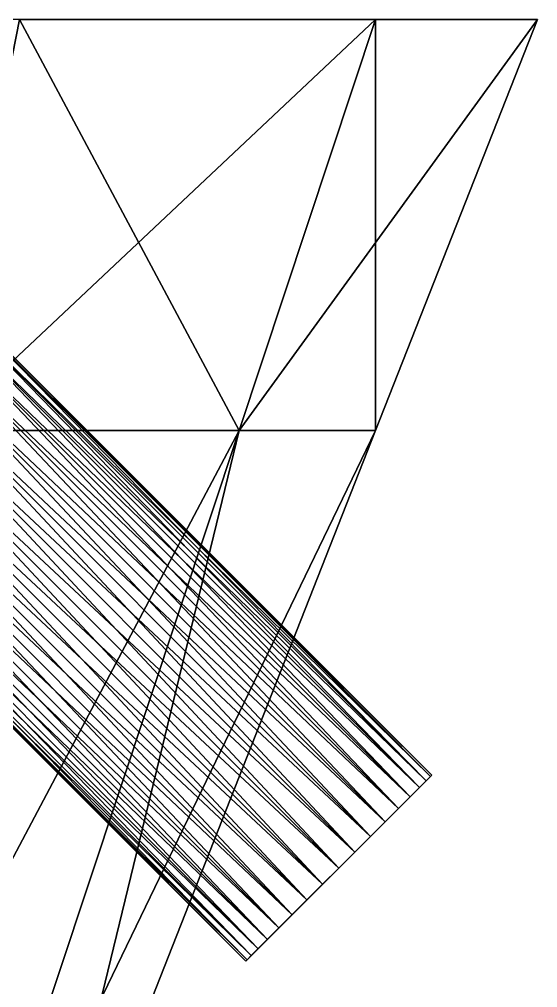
# Model space of a CAD drawing. Header units: metres. Extents: x -1.99 to 2.18, y -3.57 to 1.69.
# Drawn here: x 0.394 to 0.788, y -2.303 to -1.567 of the extents above; entities that cross this region are included whole.
import ezdxf

# ---------------------------------------------------------------- set-up
doc = ezdxf.new("R2010")
doc.units = ezdxf.units.M

msp = doc.modelspace()

# ---------------------------------------------------------------- linework, layer by layer
at = {"layer": 'Cylinder 8'}
for points in [[(0.70711, -2.14142, -0.43322), (0.35355, -1.78787, -0.43322), (0.35248, -1.78894, -0.45058)], [(0.70603, -2.1425, -0.41585), (0.35248, -1.78894, -0.41585), (0.35355, -1.78787, -0.43322)], [(0.70603, -2.1425, -0.41585), (0.35355, -1.78787, -0.43322), (0.70711, -2.14142, -0.43322)], [(0.70284, -2.14569, -0.46742), (0.34929, -1.79213, -0.46742), (0.34408, -1.79734, -0.48322)], [(0.69763, -2.15089, -0.38322), (0.34408, -1.79734, -0.38322), (0.34929, -1.79213, -0.39902)], [(0.70603, -2.1425, -0.45058), (0.35248, -1.78894, -0.45058), (0.34929, -1.79213, -0.46742)], [(0.70284, -2.14569, -0.39902), (0.34929, -1.79213, -0.39902), (0.35248, -1.78894, -0.41585)], [(0.70603, -2.1425, -0.45058), (0.34929, -1.79213, -0.46742), (0.70284, -2.14569, -0.46742)], [(0.69763, -2.15089, -0.38322), (0.34929, -1.79213, -0.39902), (0.70284, -2.14569, -0.39902)], [(0.70711, -2.14142, -0.43322), (0.35248, -1.78894, -0.45058), (0.70603, -2.1425, -0.45058)], [(0.70284, -2.14569, -0.39902), (0.35248, -1.78894, -0.41585), (0.70603, -2.1425, -0.41585)], [(0.69763, -2.15089, -0.48322), (0.34408, -1.79734, -0.48322), (0.33701, -1.80441, -0.4975)], [(0.69056, -2.15796, -0.36894), (0.33701, -1.80441, -0.36894), (0.34408, -1.79734, -0.38322)], [(0.70284, -2.14569, -0.46742), (0.34408, -1.79734, -0.48322), (0.69763, -2.15089, -0.48322)], [(0.69056, -2.15796, -0.36894), (0.34408, -1.79734, -0.38322), (0.69763, -2.15089, -0.38322)], [(0.69056, -2.15796, -0.4975), (0.33701, -1.80441, -0.4975), (0.3283, -1.81313, -0.50982)], [(0.68185, -2.16668, -0.35662), (0.3283, -1.81313, -0.35661), (0.33701, -1.80441, -0.36894)], [(0.69763, -2.15089, -0.48322), (0.33701, -1.80441, -0.4975), (0.69056, -2.15796, -0.4975)], [(0.68185, -2.16668, -0.35662), (0.33701, -1.80441, -0.36894), (0.69056, -2.15796, -0.36894)], [(0.68185, -2.16668, -0.50982), (0.3283, -1.81313, -0.50982), (0.3182, -1.82322, -0.51982)], [(0.67175, -2.17678, -0.34662), (0.3182, -1.82322, -0.34662), (0.3283, -1.81313, -0.35661)], [(0.69056, -2.15796, -0.4975), (0.3283, -1.81313, -0.50982), (0.68185, -2.16668, -0.50982)], [(0.67175, -2.17678, -0.34662), (0.3283, -1.81313, -0.35661), (0.68185, -2.16668, -0.35662)], [(0.67175, -2.17678, -0.51982), (0.3182, -1.82322, -0.51982), (0.30703, -1.83439, -0.52719)], [(0.66058, -2.18795, -0.33925), (0.30703, -1.83439, -0.33925), (0.3182, -1.82322, -0.34662)], [(0.68185, -2.16668, -0.50982), (0.3182, -1.82322, -0.51982), (0.67175, -2.17678, -0.51982)], [(0.66058, -2.18795, -0.33925), (0.3182, -1.82322, -0.34662), (0.67175, -2.17678, -0.34662)], [(0.66058, -2.18795, -0.52719), (0.30703, -1.83439, -0.52719), (0.29512, -1.8463, -0.5317)], [(0.64868, -2.19985, -0.33474), (0.29512, -1.8463, -0.33474), (0.30703, -1.83439, -0.33925)], [(0.67175, -2.17678, -0.51982), (0.30703, -1.83439, -0.52719), (0.66058, -2.18795, -0.52719)], [(0.64868, -2.19985, -0.33474), (0.30703, -1.83439, -0.33925), (0.66058, -2.18795, -0.33925)], [(0.64868, -2.19985, -0.5317), (0.29512, -1.8463, -0.5317), (0.28284, -1.85858, -0.53322)], [(0.6364, -2.21213, -0.33322), (0.28284, -1.85858, -0.33322), (0.29512, -1.8463, -0.33474)], [(0.66058, -2.18795, -0.52719), (0.29512, -1.8463, -0.5317), (0.64868, -2.19985, -0.5317)], [(0.6364, -2.21213, -0.33322), (0.29512, -1.8463, -0.33474), (0.64868, -2.19985, -0.33474)], [(0.62412, -2.22441, -0.33474), (0.27056, -1.87086, -0.33474), (0.28284, -1.85858, -0.33322)], [(0.6364, -2.21213, -0.53322), (0.28284, -1.85858, -0.53322), (0.27056, -1.87086, -0.5317)], [(0.62412, -2.22441, -0.33474), (0.28284, -1.85858, -0.33322), (0.6364, -2.21213, -0.33322)], [(0.64868, -2.19985, -0.5317), (0.28284, -1.85858, -0.53322), (0.6364, -2.21213, -0.53322)], [(0.61221, -2.23632, -0.33925), (0.25866, -1.88276, -0.33925), (0.27056, -1.87086, -0.33474)], [(0.62412, -2.22441, -0.5317), (0.27056, -1.87086, -0.5317), (0.25866, -1.88276, -0.52719)], [(0.61221, -2.23632, -0.33925), (0.27056, -1.87086, -0.33474), (0.62412, -2.22441, -0.33474)], [(0.6364, -2.21213, -0.53322), (0.27056, -1.87086, -0.5317), (0.62412, -2.22441, -0.5317)], [(0.60104, -2.24749, -0.34662), (0.24749, -1.89393, -0.34662), (0.25866, -1.88276, -0.33925)], [(0.61221, -2.23632, -0.52719), (0.25866, -1.88276, -0.52719), (0.24749, -1.89393, -0.51982)], [(0.60104, -2.24749, -0.34662), (0.25866, -1.88276, -0.33925), (0.61221, -2.23632, -0.33925)], [(0.62412, -2.22441, -0.5317), (0.25866, -1.88276, -0.52719), (0.61221, -2.23632, -0.52719)], [(0.59095, -2.25758, -0.35662), (0.23739, -1.90403, -0.35662), (0.24749, -1.89393, -0.34662)], [(0.60104, -2.24749, -0.51982), (0.24749, -1.89393, -0.51982), (0.23739, -1.90403, -0.50982)], [(0.59095, -2.25758, -0.35662), (0.24749, -1.89393, -0.34662), (0.60104, -2.24749, -0.34662)], [(0.61221, -2.23632, -0.52719), (0.24749, -1.89393, -0.51982), (0.60104, -2.24749, -0.51982)], [(0.58223, -2.2663, -0.36894), (0.22868, -1.91275, -0.36894), (0.23739, -1.90403, -0.35662)], [(0.59095, -2.25758, -0.50982), (0.23739, -1.90403, -0.50982), (0.22868, -1.91275, -0.4975)], [(0.58223, -2.2663, -0.36894), (0.23739, -1.90403, -0.35662), (0.59095, -2.25758, -0.35662)], [(0.60104, -2.24749, -0.51982), (0.23739, -1.90403, -0.50982), (0.59095, -2.25758, -0.50982)], [(0.57516, -2.27337, -0.38322), (0.22161, -1.91982, -0.38322), (0.22868, -1.91275, -0.36894)], [(0.58223, -2.2663, -0.4975), (0.22868, -1.91275, -0.4975), (0.22161, -1.91982, -0.48322)], [(0.57516, -2.27337, -0.38322), (0.22868, -1.91275, -0.36894), (0.58223, -2.2663, -0.36894)], [(0.59095, -2.25758, -0.50982), (0.22868, -1.91275, -0.4975), (0.58223, -2.2663, -0.4975)], [(0.56995, -2.27858, -0.39902), (0.2164, -1.92502, -0.39902), (0.22161, -1.91982, -0.38322)], [(0.57516, -2.27337, -0.48322), (0.22161, -1.91982, -0.48322), (0.2164, -1.92502, -0.46742)], [(0.56995, -2.27858, -0.39902), (0.22161, -1.91982, -0.38322), (0.57516, -2.27337, -0.38322)], [(0.58223, -2.2663, -0.4975), (0.22161, -1.91982, -0.48322), (0.57516, -2.27337, -0.48322)], [(0.56569, -2.28284, -0.43322), (0.21213, -1.92929, -0.43322), (0.21321, -1.92821, -0.41585)], [(0.56676, -2.28177, -0.45058), (0.21321, -1.92821, -0.45058), (0.21213, -1.92929, -0.43322)], [(0.56676, -2.28177, -0.41585), (0.21321, -1.92821, -0.41585), (0.2164, -1.92502, -0.39902)], [(0.56995, -2.27858, -0.46742), (0.2164, -1.92502, -0.46742), (0.21321, -1.92821, -0.45058)], [(0.56569, -2.28284, -0.43322), (0.21321, -1.92821, -0.41585), (0.56676, -2.28177, -0.41585)], [(0.56995, -2.27858, -0.46742), (0.21321, -1.92821, -0.45058), (0.56676, -2.28177, -0.45058)], [(0.56676, -2.28177, -0.41585), (0.2164, -1.92502, -0.39902), (0.56995, -2.27858, -0.39902)], [(0.57516, -2.27337, -0.48322), (0.2164, -1.92502, -0.46742), (0.56995, -2.27858, -0.46742)], [(0.56676, -2.28177, -0.45058), (0.21213, -1.92929, -0.43322), (0.56569, -2.28284, -0.43322)], [(0.6364, -2.21213, -0.43322), (0.70711, -2.14142, -0.43322), (0.70603, -2.1425, -0.45058)], [(0.6364, -2.21213, -0.43322), (0.70711, -2.14142, -0.43322), (0.6364, -2.21213, -0.43322)], [(0.6364, -2.21213, -0.43322), (0.70603, -2.1425, -0.41585), (0.70711, -2.14142, -0.43322)], [(0.70711, -2.14142, -0.43322), (0.70603, -2.1425, -0.45058), (0.70603, -2.1425, -0.45058)], [(0.70711, -2.14142, -0.43322), (0.70711, -2.14142, -0.43322), (0.70603, -2.1425, -0.45058)], [(0.70603, -2.1425, -0.41585), (0.70711, -2.14142, -0.43322), (0.70711, -2.14142, -0.43322)], [(0.70603, -2.1425, -0.41585), (0.70603, -2.1425, -0.41585), (0.70711, -2.14142, -0.43322)], [(0.6364, -2.21213, -0.43322), (0.70603, -2.1425, -0.45058), (0.70284, -2.14569, -0.46742)], [(0.6364, -2.21213, -0.43322), (0.70603, -2.1425, -0.45058), (0.6364, -2.21213, -0.43322)], [(0.6364, -2.21213, -0.43322), (0.70603, -2.1425, -0.41585), (0.6364, -2.21213, -0.43322)], [(0.6364, -2.21213, -0.43322), (0.70284, -2.14569, -0.39902), (0.70603, -2.1425, -0.41585)], [(0.6364, -2.21213, -0.43322), (0.70284, -2.14569, -0.46742), (0.69763, -2.15089, -0.48322)], [(0.6364, -2.21213, -0.43322), (0.70284, -2.14569, -0.46742), (0.6364, -2.21213, -0.43322)], [(0.6364, -2.21213, -0.43322), (0.70284, -2.14569, -0.39902), (0.6364, -2.21213, -0.43322)], [(0.6364, -2.21213, -0.43322), (0.69763, -2.15089, -0.38322), (0.70284, -2.14569, -0.39902)], [(0.70284, -2.14569, -0.46742), (0.69763, -2.15089, -0.48322), (0.69763, -2.15089, -0.48322)], [(0.70284, -2.14569, -0.46742), (0.70284, -2.14569, -0.46742), (0.69763, -2.15089, -0.48322)], [(0.69763, -2.15089, -0.38322), (0.70284, -2.14569, -0.39902), (0.70284, -2.14569, -0.39902)], [(0.69763, -2.15089, -0.38322), (0.69763, -2.15089, -0.38322), (0.70284, -2.14569, -0.39902)], [(0.70603, -2.1425, -0.45058), (0.70284, -2.14569, -0.46742), (0.70284, -2.14569, -0.46742)], [(0.70603, -2.1425, -0.45058), (0.70603, -2.1425, -0.45058), (0.70284, -2.14569, -0.46742)], [(0.70284, -2.14569, -0.39902), (0.70603, -2.1425, -0.41585), (0.70603, -2.1425, -0.41585)], [(0.70284, -2.14569, -0.39902), (0.70284, -2.14569, -0.39902), (0.70603, -2.1425, -0.41585)], [(0.6364, -2.21213, -0.43322), (0.69763, -2.15089, -0.48322), (0.69056, -2.15796, -0.4975)], [(0.6364, -2.21213, -0.43322), (0.69763, -2.15089, -0.48322), (0.6364, -2.21213, -0.43322)], [(0.6364, -2.21213, -0.43322), (0.69763, -2.15089, -0.38322), (0.6364, -2.21213, -0.43322)], [(0.6364, -2.21213, -0.43322), (0.69056, -2.15796, -0.36894), (0.69763, -2.15089, -0.38322)], [(0.69763, -2.15089, -0.48322), (0.69056, -2.15796, -0.4975), (0.69056, -2.15796, -0.4975)], [(0.69763, -2.15089, -0.48322), (0.69763, -2.15089, -0.48322), (0.69056, -2.15796, -0.4975)], [(0.69056, -2.15796, -0.36894), (0.69763, -2.15089, -0.38322), (0.69763, -2.15089, -0.38322)], [(0.69056, -2.15796, -0.36894), (0.69056, -2.15796, -0.36894), (0.69763, -2.15089, -0.38322)], [(0.6364, -2.21213, -0.43322), (0.69056, -2.15796, -0.4975), (0.68185, -2.16668, -0.50982)], [(0.6364, -2.21213, -0.43322), (0.69056, -2.15796, -0.4975), (0.6364, -2.21213, -0.43322)], [(0.6364, -2.21213, -0.43322), (0.69056, -2.15796, -0.36894), (0.6364, -2.21213, -0.43322)], [(0.6364, -2.21213, -0.43322), (0.68185, -2.16668, -0.35662), (0.69056, -2.15796, -0.36894)], [(0.69056, -2.15796, -0.4975), (0.68185, -2.16668, -0.50982), (0.68185, -2.16668, -0.50982)], [(0.69056, -2.15796, -0.4975), (0.69056, -2.15796, -0.4975), (0.68185, -2.16668, -0.50982)], [(0.68185, -2.16668, -0.35662), (0.69056, -2.15796, -0.36894), (0.69056, -2.15796, -0.36894)], [(0.68185, -2.16668, -0.35662), (0.68185, -2.16668, -0.35662), (0.69056, -2.15796, -0.36894)], [(0.6364, -2.21213, -0.43322), (0.68185, -2.16668, -0.50982), (0.67175, -2.17678, -0.51982)], [(0.6364, -2.21213, -0.43322), (0.68185, -2.16668, -0.50982), (0.6364, -2.21213, -0.43322)], [(0.6364, -2.21213, -0.43322), (0.68185, -2.16668, -0.35662), (0.6364, -2.21213, -0.43322)], [(0.6364, -2.21213, -0.43322), (0.67175, -2.17678, -0.34662), (0.68185, -2.16668, -0.35662)], [(0.68185, -2.16668, -0.50982), (0.67175, -2.17678, -0.51982), (0.67175, -2.17678, -0.51982)], [(0.68185, -2.16668, -0.50982), (0.68185, -2.16668, -0.50982), (0.67175, -2.17678, -0.51982)], [(0.67175, -2.17678, -0.34662), (0.68185, -2.16668, -0.35662), (0.68185, -2.16668, -0.35662)], [(0.67175, -2.17678, -0.34662), (0.67175, -2.17678, -0.34662), (0.68185, -2.16668, -0.35662)], [(0.6364, -2.21213, -0.43322), (0.67175, -2.17678, -0.51982), (0.66058, -2.18795, -0.52719)], [(0.6364, -2.21213, -0.43322), (0.67175, -2.17678, -0.51982), (0.6364, -2.21213, -0.43322)], [(0.6364, -2.21213, -0.43322), (0.67175, -2.17678, -0.34662), (0.6364, -2.21213, -0.43322)], [(0.6364, -2.21213, -0.43322), (0.66058, -2.18795, -0.33925), (0.67175, -2.17678, -0.34662)], [(0.67175, -2.17678, -0.51982), (0.66058, -2.18795, -0.52719), (0.66058, -2.18795, -0.52719)], [(0.67175, -2.17678, -0.51982), (0.67175, -2.17678, -0.51982), (0.66058, -2.18795, -0.52719)], [(0.66058, -2.18795, -0.33925), (0.67175, -2.17678, -0.34662), (0.67175, -2.17678, -0.34662)], [(0.66058, -2.18795, -0.33925), (0.66058, -2.18795, -0.33925), (0.67175, -2.17678, -0.34662)], [(0.6364, -2.21213, -0.43322), (0.66058, -2.18795, -0.52719), (0.64868, -2.19985, -0.5317)], [(0.6364, -2.21213, -0.43322), (0.66058, -2.18795, -0.52719), (0.6364, -2.21213, -0.43322)], [(0.6364, -2.21213, -0.43322), (0.66058, -2.18795, -0.33925), (0.6364, -2.21213, -0.43322)], [(0.6364, -2.21213, -0.43322), (0.64868, -2.19985, -0.33474), (0.66058, -2.18795, -0.33925)], [(0.66058, -2.18795, -0.52719), (0.64868, -2.19985, -0.5317), (0.64868, -2.19985, -0.5317)], [(0.66058, -2.18795, -0.52719), (0.66058, -2.18795, -0.52719), (0.64868, -2.19985, -0.5317)], [(0.64868, -2.19985, -0.33474), (0.66058, -2.18795, -0.33925), (0.66058, -2.18795, -0.33925)], [(0.64868, -2.19985, -0.33474), (0.64868, -2.19985, -0.33474), (0.66058, -2.18795, -0.33925)], [(0.6364, -2.21213, -0.43322), (0.64868, -2.19985, -0.5317), (0.6364, -2.21213, -0.53322)], [(0.64868, -2.19985, -0.5317), (0.6364, -2.21213, -0.53322), (0.6364, -2.21213, -0.53322)], [(0.64868, -2.19985, -0.5317), (0.64868, -2.19985, -0.5317), (0.6364, -2.21213, -0.53322)], [(0.6364, -2.21213, -0.43322), (0.64868, -2.19985, -0.5317), (0.6364, -2.21213, -0.43322)], [(0.6364, -2.21213, -0.43322), (0.64868, -2.19985, -0.33474), (0.6364, -2.21213, -0.43322)], [(0.6364, -2.21213, -0.43322), (0.6364, -2.21213, -0.33322), (0.64868, -2.19985, -0.33474)], [(0.6364, -2.21213, -0.33322), (0.64868, -2.19985, -0.33474), (0.64868, -2.19985, -0.33474)], [(0.6364, -2.21213, -0.33322), (0.6364, -2.21213, -0.33322), (0.64868, -2.19985, -0.33474)], [(0.6364, -2.21213, -0.43322), (0.56569, -2.28284, -0.43322), (0.56676, -2.28177, -0.41585)], [(0.6364, -2.21213, -0.43322), (0.56569, -2.28284, -0.43322), (0.6364, -2.21213, -0.43322)], [(0.6364, -2.21213, -0.43322), (0.56676, -2.28177, -0.45058), (0.56569, -2.28284, -0.43322)], [(0.6364, -2.21213, -0.43322), (0.56676, -2.28177, -0.41585), (0.56995, -2.27858, -0.39902)], [(0.6364, -2.21213, -0.43322), (0.56676, -2.28177, -0.41585), (0.6364, -2.21213, -0.43322)], [(0.6364, -2.21213, -0.43322), (0.56676, -2.28177, -0.45058), (0.6364, -2.21213, -0.43322)], [(0.6364, -2.21213, -0.43322), (0.56995, -2.27858, -0.46742), (0.56676, -2.28177, -0.45058)], [(0.6364, -2.21213, -0.43322), (0.56995, -2.27858, -0.39902), (0.57516, -2.27337, -0.38322)], [(0.6364, -2.21213, -0.43322), (0.56995, -2.27858, -0.39902), (0.6364, -2.21213, -0.43322)], [(0.6364, -2.21213, -0.43322), (0.56995, -2.27858, -0.46742), (0.6364, -2.21213, -0.43322)], [(0.6364, -2.21213, -0.43322), (0.57516, -2.27337, -0.48322), (0.56995, -2.27858, -0.46742)], [(0.6364, -2.21213, -0.43322), (0.57516, -2.27337, -0.38322), (0.58223, -2.2663, -0.36894)], [(0.6364, -2.21213, -0.43322), (0.57516, -2.27337, -0.38322), (0.6364, -2.21213, -0.43322)], [(0.6364, -2.21213, -0.43322), (0.57516, -2.27337, -0.48322), (0.6364, -2.21213, -0.43322)], [(0.6364, -2.21213, -0.43322), (0.58223, -2.2663, -0.4975), (0.57516, -2.27337, -0.48322)], [(0.6364, -2.21213, -0.43322), (0.58223, -2.2663, -0.36894), (0.59095, -2.25758, -0.35662)], [(0.6364, -2.21213, -0.43322), (0.58223, -2.2663, -0.36894), (0.6364, -2.21213, -0.43322)], [(0.6364, -2.21213, -0.43322), (0.58223, -2.2663, -0.4975), (0.6364, -2.21213, -0.43322)], [(0.6364, -2.21213, -0.43322), (0.59095, -2.25758, -0.50982), (0.58223, -2.2663, -0.4975)], [(0.6364, -2.21213, -0.43322), (0.59095, -2.25758, -0.35662), (0.60104, -2.24749, -0.34662)], [(0.6364, -2.21213, -0.43322), (0.59095, -2.25758, -0.35662), (0.6364, -2.21213, -0.43322)], [(0.6364, -2.21213, -0.43322), (0.59095, -2.25758, -0.50982), (0.6364, -2.21213, -0.43322)], [(0.6364, -2.21213, -0.43322), (0.60104, -2.24749, -0.51982), (0.59095, -2.25758, -0.50982)], [(0.6364, -2.21213, -0.43322), (0.60104, -2.24749, -0.34662), (0.61221, -2.23632, -0.33925)], [(0.6364, -2.21213, -0.43322), (0.60104, -2.24749, -0.34662), (0.6364, -2.21213, -0.43322)], [(0.6364, -2.21213, -0.43322), (0.60104, -2.24749, -0.51982), (0.6364, -2.21213, -0.43322)], [(0.6364, -2.21213, -0.43322), (0.61221, -2.23632, -0.52719), (0.60104, -2.24749, -0.51982)], [(0.6364, -2.21213, -0.43322), (0.61221, -2.23632, -0.33925), (0.62412, -2.22441, -0.33474)], [(0.6364, -2.21213, -0.43322), (0.61221, -2.23632, -0.33925), (0.6364, -2.21213, -0.43322)], [(0.6364, -2.21213, -0.43322), (0.61221, -2.23632, -0.52719), (0.6364, -2.21213, -0.43322)], [(0.6364, -2.21213, -0.43322), (0.62412, -2.22441, -0.5317), (0.61221, -2.23632, -0.52719)], [(0.6364, -2.21213, -0.43322), (0.62412, -2.22441, -0.33474), (0.6364, -2.21213, -0.33322)], [(0.62412, -2.22441, -0.33474), (0.6364, -2.21213, -0.33322), (0.6364, -2.21213, -0.33322)], [(0.62412, -2.22441, -0.33474), (0.62412, -2.22441, -0.33474), (0.6364, -2.21213, -0.33322)], [(0.6364, -2.21213, -0.43322), (0.62412, -2.22441, -0.33474), (0.6364, -2.21213, -0.43322)], [(0.6364, -2.21213, -0.43322), (0.62412, -2.22441, -0.5317), (0.6364, -2.21213, -0.43322)], [(0.6364, -2.21213, -0.43322), (0.6364, -2.21213, -0.53322), (0.62412, -2.22441, -0.5317)], [(0.6364, -2.21213, -0.53322), (0.62412, -2.22441, -0.5317), (0.62412, -2.22441, -0.5317)], [(0.6364, -2.21213, -0.53322), (0.6364, -2.21213, -0.53322), (0.62412, -2.22441, -0.5317)], [(0.6364, -2.21213, -0.43322), (0.6364, -2.21213, -0.33322), (0.6364, -2.21213, -0.43322)], [(0.6364, -2.21213, -0.43322), (0.6364, -2.21213, -0.53322), (0.6364, -2.21213, -0.43322)], [(0.61221, -2.23632, -0.33925), (0.62412, -2.22441, -0.33474), (0.62412, -2.22441, -0.33474)], [(0.61221, -2.23632, -0.33925), (0.61221, -2.23632, -0.33925), (0.62412, -2.22441, -0.33474)], [(0.62412, -2.22441, -0.5317), (0.61221, -2.23632, -0.52719), (0.61221, -2.23632, -0.52719)], [(0.62412, -2.22441, -0.5317), (0.62412, -2.22441, -0.5317), (0.61221, -2.23632, -0.52719)], [(0.60104, -2.24749, -0.34662), (0.61221, -2.23632, -0.33925), (0.61221, -2.23632, -0.33925)], [(0.60104, -2.24749, -0.34662), (0.60104, -2.24749, -0.34662), (0.61221, -2.23632, -0.33925)], [(0.61221, -2.23632, -0.52719), (0.60104, -2.24749, -0.51982), (0.60104, -2.24749, -0.51982)], [(0.61221, -2.23632, -0.52719), (0.61221, -2.23632, -0.52719), (0.60104, -2.24749, -0.51982)], [(0.59095, -2.25758, -0.35662), (0.60104, -2.24749, -0.34662), (0.60104, -2.24749, -0.34662)], [(0.59095, -2.25758, -0.35662), (0.59095, -2.25758, -0.35662), (0.60104, -2.24749, -0.34662)], [(0.60104, -2.24749, -0.51982), (0.59095, -2.25758, -0.50982), (0.59095, -2.25758, -0.50982)], [(0.60104, -2.24749, -0.51982), (0.60104, -2.24749, -0.51982), (0.59095, -2.25758, -0.50982)], [(0.58223, -2.2663, -0.36894), (0.59095, -2.25758, -0.35662), (0.59095, -2.25758, -0.35662)], [(0.58223, -2.2663, -0.36894), (0.58223, -2.2663, -0.36894), (0.59095, -2.25758, -0.35662)], [(0.59095, -2.25758, -0.50982), (0.58223, -2.2663, -0.4975), (0.58223, -2.2663, -0.4975)], [(0.59095, -2.25758, -0.50982), (0.59095, -2.25758, -0.50982), (0.58223, -2.2663, -0.4975)], [(0.57516, -2.27337, -0.38322), (0.58223, -2.2663, -0.36894), (0.58223, -2.2663, -0.36894)], [(0.57516, -2.27337, -0.38322), (0.57516, -2.27337, -0.38322), (0.58223, -2.2663, -0.36894)], [(0.58223, -2.2663, -0.4975), (0.57516, -2.27337, -0.48322), (0.57516, -2.27337, -0.48322)], [(0.58223, -2.2663, -0.4975), (0.58223, -2.2663, -0.4975), (0.57516, -2.27337, -0.48322)], [(0.56995, -2.27858, -0.39902), (0.57516, -2.27337, -0.38322), (0.57516, -2.27337, -0.38322)], [(0.56995, -2.27858, -0.39902), (0.56995, -2.27858, -0.39902), (0.57516, -2.27337, -0.38322)], [(0.57516, -2.27337, -0.48322), (0.56995, -2.27858, -0.46742), (0.56995, -2.27858, -0.46742)], [(0.57516, -2.27337, -0.48322), (0.57516, -2.27337, -0.48322), (0.56995, -2.27858, -0.46742)], [(0.56569, -2.28284, -0.43322), (0.56676, -2.28177, -0.41585), (0.56676, -2.28177, -0.41585)], [(0.56569, -2.28284, -0.43322), (0.56569, -2.28284, -0.43322), (0.56676, -2.28177, -0.41585)], [(0.56676, -2.28177, -0.45058), (0.56569, -2.28284, -0.43322), (0.56569, -2.28284, -0.43322)], [(0.56676, -2.28177, -0.45058), (0.56676, -2.28177, -0.45058), (0.56569, -2.28284, -0.43322)], [(0.56676, -2.28177, -0.41585), (0.56995, -2.27858, -0.39902), (0.56995, -2.27858, -0.39902)], [(0.56676, -2.28177, -0.41585), (0.56676, -2.28177, -0.41585), (0.56995, -2.27858, -0.39902)], [(0.56995, -2.27858, -0.46742), (0.56676, -2.28177, -0.45058), (0.56676, -2.28177, -0.45058)], [(0.56995, -2.27858, -0.46742), (0.56995, -2.27858, -0.46742), (0.56676, -2.28177, -0.45058)]]:
    msp.add_3dface(points, dxfattribs=at)
at = {"layer": 'Pyramid 7'}
for points in [[(0.33223, -1.87937, -0.10547), (0.39375, -1.56687, -0.125), (0.12305, -1.56687, -0.21094)], [(0.56063, -1.87937, -0.03296), (0.39375, -1.56687, -0.125), (0.33223, -1.87937, -0.10547)], [(0.33223, -1.87937, 0.10547), (0.66445, -1.56687, 0.03906), (0.56063, -1.87937, 0.03296)], [(0.33223, -1.87937, 0.10547), (0.39375, -1.56687, 0.125), (0.66445, -1.56687, 0.03906)], [(0.56063, -1.87937, -0.03296), (0.66445, -1.56687, -0.03906), (0.39375, -1.56687, -0.125)], [(0.66445, -1.56687, 0.03906), (0.39375, -1.56687, -0.125), (0.66445, -1.56687, -0.03906)], [(0.39375, -1.56687, -0.125), (0.66445, -1.56687, 0.03906), (0.39375, -1.56687, 0.125)], [(0.66445, -1.87937, 0), (0.66445, -1.56687, -0.03906), (0.56063, -1.87937, -0.03296)], [(0.56063, -1.87937, 0.03296), (0.7875, -1.56687, 0), (0.66445, -1.87937, 0)], [(0.56063, -1.87937, 0.03296), (0.66445, -1.56687, 0.03906), (0.7875, -1.56687, 0)], [(0.66445, -1.87937, 0), (0.7875, -1.56687, 0), (0.66445, -1.56687, -0.03906)], [(0.66445, -1.56687, 0.03906), (0.66445, -1.56687, -0.03906), (0.7875, -1.56687, 0)], [(0.19688, -2.56687, 0.0625), (0.56063, -1.87937, 0.03296), (0.33223, -2.56687, 0.01953)], [(0.19688, -2.56687, 0.0625), (0.33223, -1.87937, 0.10547), (0.56063, -1.87937, 0.03296)], [(0.33223, -2.56687, -0.01953), (0.56063, -1.87937, -0.03296), (0.33223, -1.87937, -0.10547)], [(0.39375, -2.56687, 0), (0.56063, -1.87937, -0.03296), (0.33223, -2.56687, -0.01953)], [(0.33223, -2.56687, 0.01953), (0.66445, -1.87937, 0), (0.39375, -2.56687, 0)], [(0.33223, -2.56687, 0.01953), (0.56063, -1.87937, 0.03296), (0.66445, -1.87937, 0)], [(0.39375, -2.56687, 0), (0.66445, -1.87937, 0), (0.56063, -1.87937, -0.03296)]]:
    msp.add_3dface(points, dxfattribs=at)

doc.saveas('drawing.dxf')
